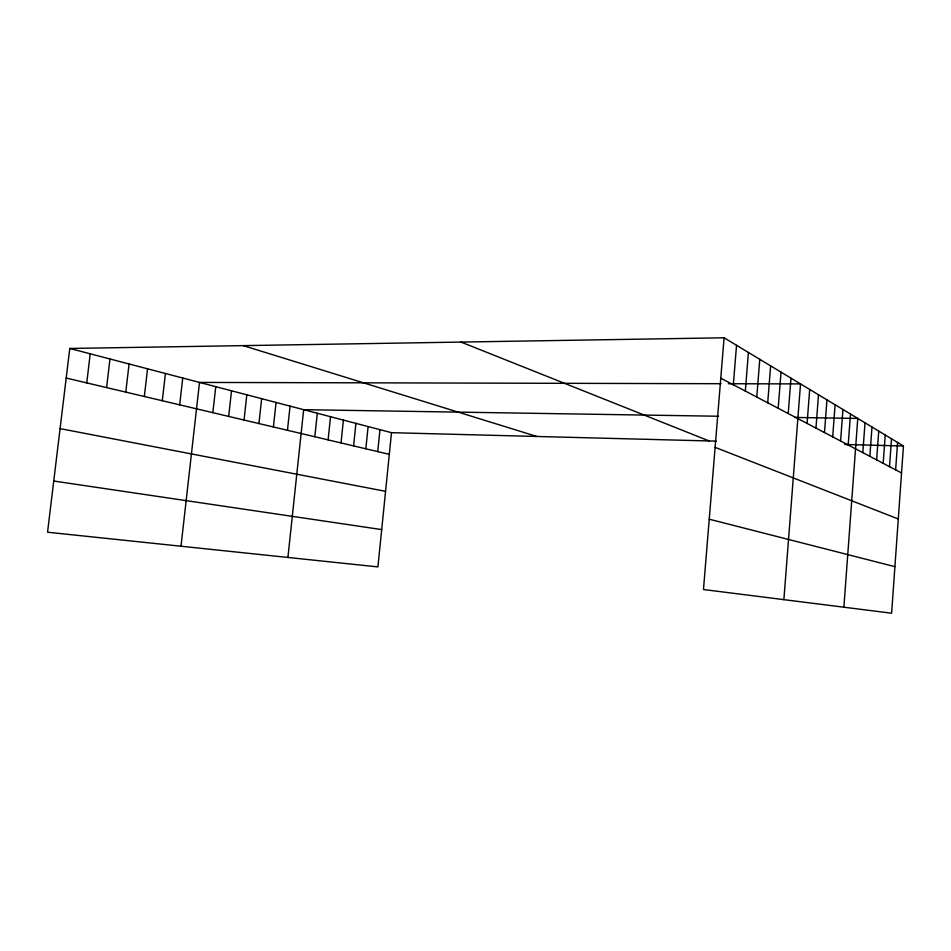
<?xml version="1.0" encoding="UTF-8"?>
<svg xmlns="http://www.w3.org/2000/svg" width="951" height="951" viewBox="0 0 951 951"><rect width="100%" height="100%" fill="white"/><g stroke="black" fill="none" stroke-linecap="round" stroke-linejoin="round"><path stroke-width="1.43" d="M889.518 466.644L891.503 438.803M895.628 469.853L897.578 442.465M724.091 337.783L903.45 446.007L891.622 613.217L703.478 589.525L724.091 337.783L69.78 348.458L47.55 532.215L377.916 566.903L391.503 432.681L69.78 348.458M862.83 452.652L865.006 422.815M869.856 456.337L871.984 427.023M876.632 459.904L878.724 431.088M883.182 463.327L885.226 435.011M840.589 441.002L842.943 409.501M848.197 444.985L850.491 414.054M843.882 607.202L857.778 418.452L795.036 417.453M815.958 428.081L818.49 394.748M824.481 432.562L826.954 399.848M832.696 436.854L835.097 404.769M788.224 413.542L790.982 378.141M783.886 599.653L800.528 383.907L728.335 383.728M807.09 423.433L809.693 389.435M756.77 397.054L759.778 359.323M767.719 402.796L770.631 365.862M778.191 408.288L781.021 372.138M733.34 384.775L736.538 345.296M745.322 391.051L748.425 352.464M353.594 445.912L355.924 423.361M365.826 448.801L368.108 426.547M377.725 451.606L379.96 429.65M328.107 439.897L330.532 416.716M341.029 442.94L343.406 420.08M287.915 557.452L303.666 409.679L718.564 416.241M314.805 436.747L317.301 413.245M273.412 426.975L276.063 402.451M287.464 430.292L290.067 406.125M244.038 420.045L246.808 394.796M258.934 423.564L261.656 398.683M228.68 416.419L231.521 390.802M180.999 546.231L199.508 382.421L721.06 383.705M212.846 412.675L215.758 386.665M162.288 400.74L165.426 373.493M179.68 404.841L182.735 378.022M144.338 396.496L147.548 368.81M106.595 387.58L109.983 358.979M125.782 392.121L129.074 363.983M86.743 382.896L90.226 353.808M391.503 432.681L716.21 441.133M844.666 444.474L903.45 446.007M53.743 481.028L381.696 529.588M60.079 428.616L385.571 491.322M66.201 378.046L389.316 454.34M709.232 519.198L894.915 566.665M243.242 345.629L536.851 436.461M715.116 447.35L898.291 518.984M461.009 342.075L709.113 440.943M720.787 378.189L901.548 472.956"/></g></svg>
